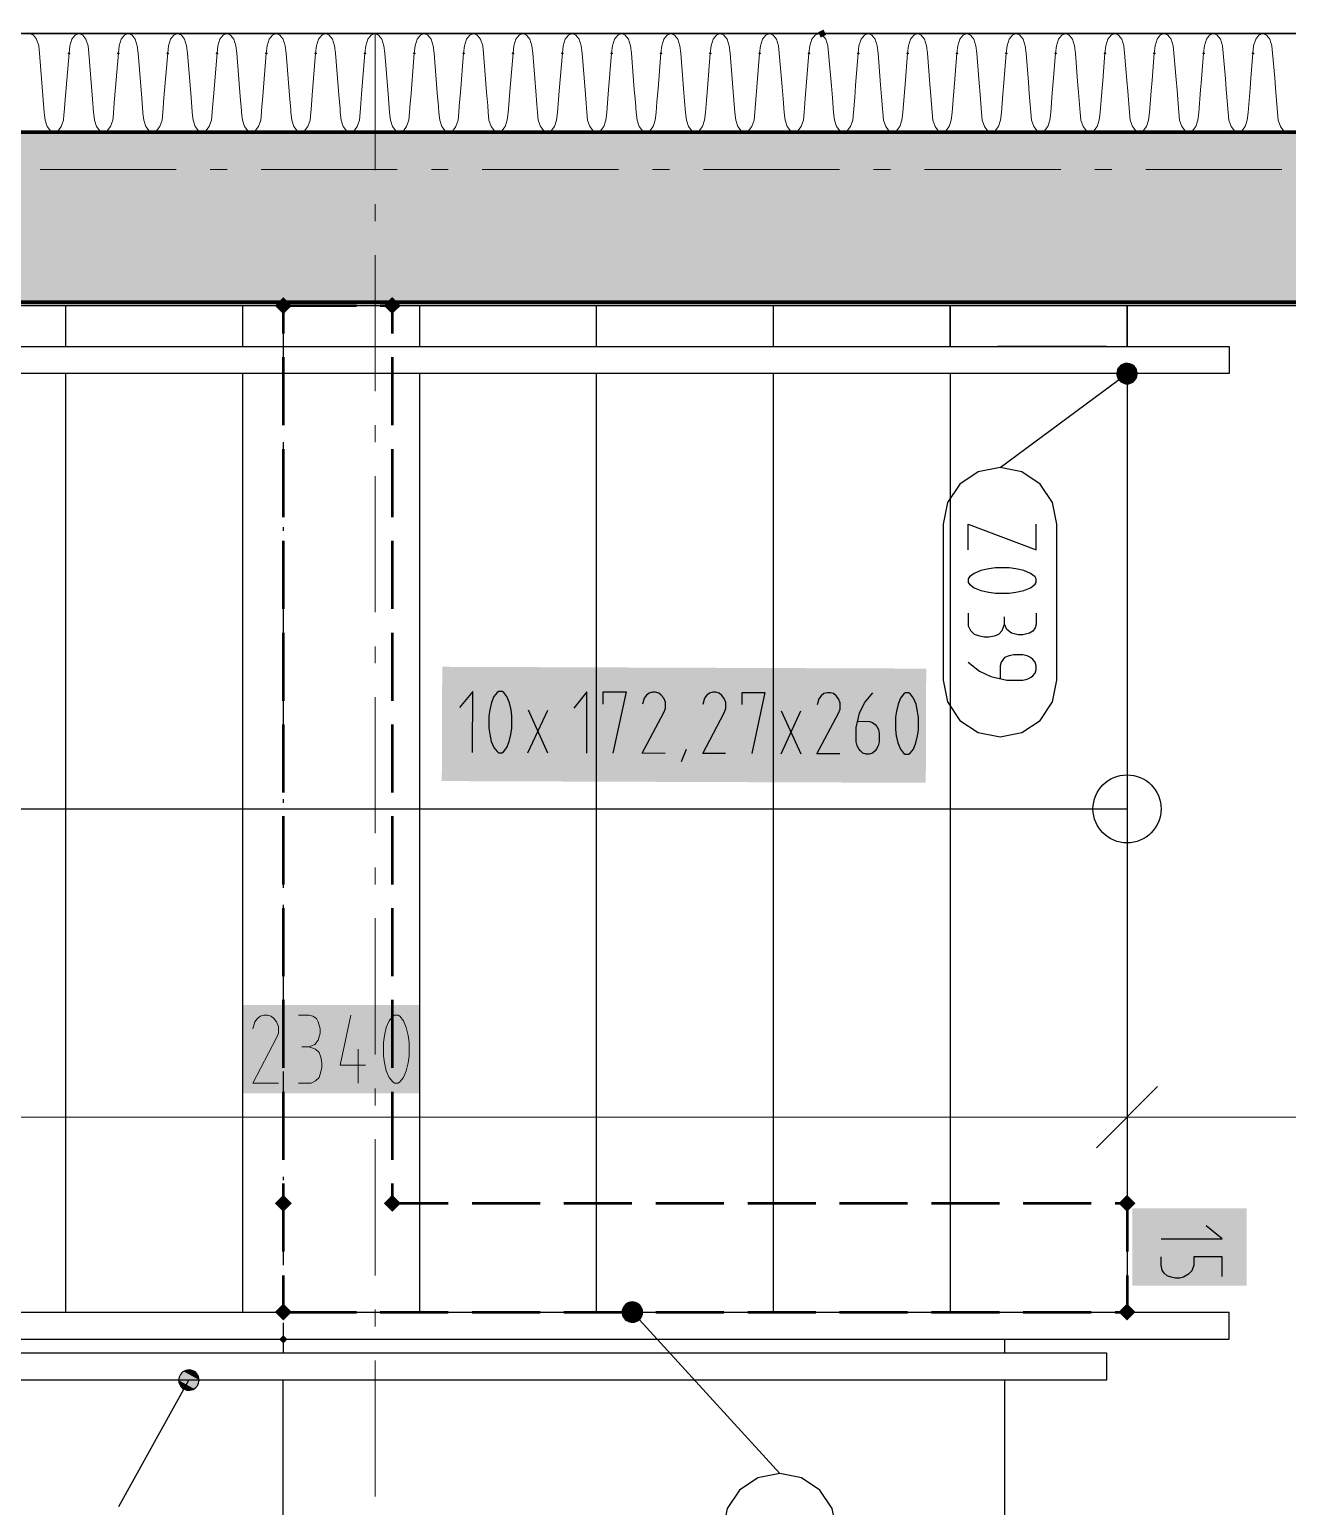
# Model space of a CAD drawing. Header units: millimetres. Extents: x 0 to 594, y 0 to 420.
# Drawn here: x 418.62 to 433.18, y 285.71 to 302.81 of the extents above; entities that cross this region are included whole.
import ezdxf

# ---------------------------------------------------------------- set-up
doc = ezdxf.new("R2010")
doc.units = ezdxf.units.MM
doc.header["$LTSCALE"] = 8
for name, color, linetype in [('PDF_Dokresleni nad rovinou rezu', 7, 'Continuous'), ('PDF_Instalacni prizdivky', 7, 'Continuous'), ('PDF_Koty delkove', 7, 'Continuous'), ('PDF_Omitka', 7, 'Continuous'), ('PDF_Osy hlavni', 7, 'Continuous'), ('PDF_Popis schodu', 7, 'Continuous'), ('PDF_Popis Zamecnicke vyrobky', 7, 'Continuous'), ('PDF_Schody 2D', 7, 'Continuous'), ('PDF_Steny obvodove nosne', 7, 'Continuous'), ('PDF_Zatepleni', 7, 'Continuous')]:
    doc.layers.add(name, color=color, linetype=linetype)

msp = doc.modelspace()

# ---------------------------------------------------------------- linework, layer by layer
at = {"layer": 'PDF_Dokresleni nad rovinou rezu', "lineweight": 25, "transparency": 33554559}
msp.add_solid([(427.806, 302.81), (427.837, 302.748), (427.744, 302.779), (427.775, 302.717)], dxfattribs=at)
at = {"layer": 'PDF_Instalacni prizdivky', "lineweight": 50}
for points in [[(421.555, 299.614), (421.555, 299.291)], [(421.614, 299.614), (422.401, 299.614)], [(422.677, 299.614), (422.815, 299.614), (422.815, 299.291)], [(421.555, 299.016), (421.555, 298.228)], [(422.815, 299.016), (422.815, 298.228)], [(421.555, 297.953), (421.555, 297.165)], [(422.815, 297.953), (422.815, 297.165)], [(421.555, 296.89), (421.555, 296.102)], [(422.815, 296.89), (422.815, 296.102)], [(421.555, 295.827), (421.555, 295.039)], [(422.815, 295.827), (422.815, 295.039)], [(421.555, 294.764), (421.555, 293.976)], [(422.815, 294.764), (422.815, 293.976)], [(421.555, 293.701), (421.555, 292.913)], [(422.815, 293.701), (422.815, 292.913)], [(421.555, 292.638), (421.555, 291.85)], [(422.815, 292.638), (422.815, 291.85)], [(421.555, 291.575), (421.555, 290.787)], [(422.815, 291.575), (422.815, 290.787)], [(421.555, 290.512), (421.555, 289.725)], [(422.815, 290.512), (422.815, 289.725)], [(421.555, 289.449), (421.555, 289.22)], [(422.815, 289.449), (422.815, 289.22)], [(421.555, 289.22), (421.555, 288.662)], [(422.815, 289.22), (423.464, 289.22)], [(423.74, 289.22), (424.527, 289.22)], [(424.803, 289.22), (425.59, 289.22)], [(425.866, 289.22), (426.653, 289.22)], [(426.929, 289.22), (427.716, 289.22)], [(427.992, 289.22), (428.779, 289.22)], [(429.055, 289.22), (429.842, 289.22)], [(430.118, 289.22), (430.905, 289.22)], [(431.181, 289.22), (431.319, 289.22), (431.319, 288.662)], [(421.555, 288.386), (421.555, 287.961)], [(431.319, 288.386), (431.319, 287.961)], [(421.614, 287.961), (422.401, 287.961)], [(422.677, 287.961), (423.464, 287.961)], [(423.74, 287.961), (424.527, 287.961)], [(424.803, 287.961), (425.59, 287.961)], [(425.866, 287.961), (426.653, 287.961)], [(426.929, 287.961), (427.716, 287.961)], [(427.992, 287.961), (428.779, 287.961)], [(429.055, 287.961), (429.842, 287.961)], [(430.118, 287.961), (430.905, 287.961)], [(431.181, 287.961), (431.319, 287.961)]]:
    msp.add_lwpolyline(points, dxfattribs=at)
at = {"layer": 'PDF_Instalacni prizdivky', "lineweight": 50, "transparency": 33554559}
for points in [[(421.457, 299.614), (421.555, 299.713), (421.555, 299.516), (421.654, 299.614)], [(421.555, 299.713), (421.654, 299.614), (421.457, 299.614), (421.555, 299.516)], [(422.815, 299.713), (422.914, 299.614), (422.717, 299.614), (422.815, 299.516)], [(422.717, 299.614), (422.815, 299.713), (422.815, 299.516), (422.914, 299.614)], [(421.555, 289.319), (421.654, 289.22), (421.457, 289.22), (421.555, 289.122)], [(421.555, 289.319), (421.654, 289.22), (421.457, 289.22), (421.555, 289.122)], [(422.717, 289.22), (422.815, 289.319), (422.815, 289.122), (422.914, 289.22)], [(422.815, 289.319), (422.914, 289.22), (422.717, 289.22), (422.815, 289.122)], [(431.319, 289.319), (431.417, 289.22), (431.221, 289.22), (431.319, 289.122)], [(431.221, 289.22), (431.319, 289.319), (431.319, 289.122), (431.417, 289.22)], [(421.457, 287.961), (421.555, 288.059), (421.555, 287.862), (421.654, 287.961)], [(421.555, 288.059), (421.654, 287.961), (421.457, 287.961), (421.555, 287.862)], [(431.221, 287.961), (431.319, 288.059), (431.319, 287.862), (431.417, 287.961)], [(431.319, 288.059), (431.417, 287.961), (431.221, 287.961), (431.319, 287.862)]]:
    msp.add_solid(points, dxfattribs=at)
at = {"layer": 'PDF_Koty delkove', "lineweight": 18}
for points in [[(421.498, 290.611), (421.204, 290.611), (421.477, 291.136), (421.498, 291.189), (421.498, 291.268), (421.477, 291.32), (421.445, 291.359), (421.414, 291.386), (421.372, 291.399), (421.33, 291.399), (421.288, 291.386)], [(421.288, 291.386), (421.256, 291.359), (421.225, 291.32), (421.204, 291.242)], [(421.729, 291.399), (421.855, 291.399), (421.897, 291.386), (421.939, 291.359), (421.96, 291.32), (421.981, 291.242), (421.981, 291.189), (421.96, 291.11), (421.918, 291.058), (421.855, 291.032), (421.771, 291.032)], [(422.506, 290.821), (422.211, 290.821), (422.338, 291.399)], [(421.729, 290.611), (421.876, 290.611), (421.928, 290.638), (421.97, 290.677), (421.991, 290.743), (422.002, 290.795), (422.002, 290.848), (421.991, 290.913), (421.97, 290.965), (421.928, 291.005), (421.855, 291.032)], [(422.422, 290.611), (422.422, 291.005)], [(431.319, 289.627), (431.319, 290.217), (431.319, 290.808)], [(430.965, 289.863), (431.673, 290.572)], [(400.059, 290.217), (412.894, 290.217), (431.319, 290.217), (445.965, 290.217), (446.595, 290.217), (464.705, 290.217), (469.272, 290.217)]]:
    msp.add_lwpolyline(points, dxfattribs=at)
msp.add_lwpolyline([(423.01, 290.927), (423.01, 291.084), (422.999, 291.162), (422.978, 291.254), (422.947, 291.333), (422.905, 291.386), (422.884, 291.399), (422.842, 291.399), (422.821, 291.386), (422.779, 291.333), (422.747, 291.254), (422.726, 291.162), (422.715, 291.084), (422.715, 290.927), (422.726, 290.848), (422.747, 290.756), (422.779, 290.677), (422.821, 290.625), (422.842, 290.611), (422.884, 290.611), (422.905, 290.625), (422.947, 290.677), (422.978, 290.756), (422.999, 290.848)], close=True, dxfattribs=at)
at = {"layer": 'PDF_Koty delkove', "color": 7, "lineweight": 18, "true_color": 0xffffff, "transparency": 33554559}
msp.add_solid([(421.085, 290.493), (423.127, 290.493), (421.085, 291.517), (423.127, 291.517)], dxfattribs=at)
at = {"layer": 'PDF_Omitka', "lineweight": 35}
msp.add_lwpolyline([(449.744, 299.65), (446.595, 299.65), (445.965, 299.65), (445.965, 299.614), (422.815, 299.614), (421.555, 299.614), (409.941, 299.614), (409.941, 299.653), (449.744, 299.653)], dxfattribs=at)
at = {"layer": 'PDF_Osy hlavni', "lineweight": 18}
for points in [[(422.618, 302.756), (422.618, 301.181)], [(418.74, 301.189), (420.315, 301.189)], [(420.708, 301.189), (420.905, 301.189)], [(421.299, 301.189), (422.874, 301.189)], [(423.268, 301.189), (423.464, 301.189)], [(423.858, 301.189), (425.433, 301.189)], [(425.827, 301.189), (426.023, 301.189)], [(426.417, 301.189), (427.992, 301.189)], [(428.386, 301.189), (428.582, 301.189)], [(428.976, 301.189), (430.551, 301.189)], [(430.945, 301.189), (431.142, 301.189)], [(431.535, 301.189), (433.11, 301.189)], [(422.618, 300.787), (422.618, 300.591)], [(422.618, 300.197), (422.618, 298.622)], [(422.618, 298.228), (422.618, 298.032)], [(422.618, 297.638), (422.618, 296.063)], [(422.618, 295.669), (422.618, 295.473)], [(422.618, 295.079), (422.618, 293.504)], [(422.618, 293.11), (422.618, 292.913)], [(422.618, 292.52), (422.618, 290.945)], [(422.618, 290.551), (422.618, 290.354)], [(422.618, 289.961), (422.618, 288.386)], [(422.618, 287.992), (422.618, 287.795)], [(422.618, 287.402), (422.618, 285.827)]]:
    msp.add_lwpolyline(points, dxfattribs=at)
at = {"layer": 'PDF_Popis schodu', "lineweight": 25}
for points in [[(423.744, 294.439), (423.747, 295.147), (423.595, 294.959)], [(425.067, 294.434), (425.069, 295.142), (424.918, 294.954)], [(425.258, 295.001), (425.258, 295.142), (425.523, 295.141), (425.37, 294.433)], [(425.974, 294.43), (425.709, 294.431), (425.957, 294.903), (425.976, 294.951), (425.976, 295.021), (425.958, 295.068), (425.929, 295.104), (425.901, 295.128), (425.863, 295.139), (425.826, 295.14), (425.788, 295.128), (425.759, 295.104), (425.731, 295.069), (425.711, 294.999)], [(426.675, 294.948), (426.675, 295.019), (426.657, 295.066), (426.629, 295.101), (426.6, 295.125), (426.562, 295.137), (426.525, 295.137), (426.487, 295.126), (426.458, 295.102), (426.43, 295.067), (426.41, 294.996)], [(426.864, 294.995), (426.865, 295.136), (427.129, 295.135), (426.976, 294.427)], [(427.996, 294.423), (427.731, 294.424), (427.979, 294.896), (427.998, 294.943), (427.998, 295.014), (427.98, 295.061), (427.951, 295.096), (427.923, 295.121), (427.885, 295.132), (427.848, 295.132), (427.81, 295.121), (427.781, 295.097), (427.753, 295.062), (427.733, 294.992)], [(428.205, 294.801), (428.338, 294.8), (428.375, 294.788), (428.404, 294.764), (428.422, 294.74), (428.441, 294.706), (428.45, 294.658), (428.45, 294.564), (428.44, 294.516), (428.421, 294.481), (428.403, 294.458), (428.374, 294.434), (428.336, 294.422), (428.299, 294.422), (428.261, 294.434), (428.233, 294.458), (428.214, 294.482), (428.195, 294.517), (428.185, 294.565), (428.186, 294.73), (428.224, 294.895), (428.282, 295.013), (428.377, 295.13)], [(424.386, 294.436), (424.616, 294.931)], [(424.388, 294.932), (424.614, 294.435)], [(426.673, 294.428), (426.408, 294.429), (426.656, 294.901), (426.675, 294.948)], [(427.315, 294.425), (427.545, 294.921)], [(427.317, 294.922), (427.543, 294.425)], [(426.162, 294.335), (426.22, 294.477)], [(431.713, 288.808), (432.421, 288.808), (432.233, 288.958)], [(432.421, 288.373), (432.421, 288.6), (432.091, 288.6), (432.091, 288.505), (432.067, 288.439), (432.032, 288.401), (431.973, 288.364), (431.926, 288.354), (431.879, 288.354), (431.831, 288.364), (431.784, 288.382), (431.749, 288.411), (431.725, 288.448), (431.713, 288.505), (431.713, 288.6)]]:
    msp.add_lwpolyline(points, dxfattribs=at)
for points in [[(424.199, 294.721), (424.199, 294.863), (424.19, 294.933), (424.171, 295.016), (424.143, 295.087), (424.106, 295.135), (424.087, 295.146), (424.049, 295.146), (424.03, 295.135), (423.992, 295.087), (423.964, 295.017), (423.944, 294.934), (423.934, 294.864), (423.934, 294.722), (423.943, 294.651), (423.962, 294.568), (423.99, 294.497), (424.028, 294.45), (424.047, 294.437), (424.084, 294.437), (424.104, 294.449), (424.141, 294.497), (424.17, 294.567), (424.189, 294.65)], [(428.904, 294.704), (428.905, 294.846), (428.895, 294.916), (428.877, 294.999), (428.849, 295.07), (428.812, 295.117), (428.792, 295.129), (428.755, 295.129), (428.736, 295.118), (428.698, 295.07), (428.669, 294.999), (428.65, 294.917), (428.64, 294.847), (428.639, 294.705), (428.649, 294.634), (428.668, 294.551), (428.696, 294.48), (428.733, 294.432), (428.752, 294.42), (428.79, 294.42), (428.809, 294.432), (428.847, 294.479), (428.875, 294.55), (428.894, 294.633)]]:
    msp.add_lwpolyline(points, close=True, dxfattribs=at)
at = {"layer": 'PDF_Popis schodu', "color": 7, "lineweight": 25, "true_color": 0xffffff, "transparency": 33554559}
for points in [[(423.389, 294.109), (428.99, 294.089), (423.394, 295.432), (428.995, 295.411)], [(431.382, 289.161), (431.382, 288.266), (432.705, 289.161), (432.705, 288.266)]]:
    msp.add_solid(points, dxfattribs=at)
at = {"layer": 'PDF_Popis Zamecnicke vyrobky', "lineweight": 25}
for points in [[(431.414, 298.897), (431.401, 298.911), (431.386, 298.924), (431.37, 298.933), (431.352, 298.94), (431.333, 298.944), (431.314, 298.945), (431.294, 298.942), (431.276, 298.937), (431.259, 298.928), (431.243, 298.917), (431.229, 298.903), (431.218, 298.888), (431.209, 298.871), (431.204, 298.852), (431.201, 298.833), (431.202, 298.814), (431.205, 298.795), (431.212, 298.777), (431.221, 298.76), (431.234, 298.745), (431.248, 298.732), (431.264, 298.722), (431.282, 298.715), (431.301, 298.71), (431.32, 298.709), (431.339, 298.71), (431.358, 298.715), (431.375, 298.723), (431.392, 298.734), (431.406, 298.747), (431.418, 298.762), (431.427, 298.779), (431.433, 298.797), (431.437, 298.816), (431.437, 298.835), (431.434, 298.854), (431.428, 298.872), (431.419, 298.89)], [(420.52, 287.277), (420.502, 287.284), (420.484, 287.289), (420.464, 287.291), (420.445, 287.29), (420.426, 287.286), (420.409, 287.278), (420.392, 287.268), (420.378, 287.255), (420.365, 287.24), (420.356, 287.224), (420.349, 287.206), (420.345, 287.187), (420.345, 287.168), (420.347, 287.148), (420.353, 287.13), (420.361, 287.113), (420.372, 287.097), (420.386, 287.083), (420.401, 287.072), (420.419, 287.063), (420.437, 287.058), (420.456, 287.055), (420.475, 287.056), (420.494, 287.059), (420.512, 287.066), (420.529, 287.076), (420.544, 287.088), (420.557, 287.102), (420.567, 287.119), (420.575, 287.136), (420.579, 287.155), (420.581, 287.174), (420.579, 287.193), (420.574, 287.212), (420.566, 287.23), (420.556, 287.246), (420.543, 287.26), (420.527, 287.272)]]:
    msp.add_lwpolyline(points, close=True, dxfattribs=at)
for points in [[(431.249, 298.922), (431.249, 298.922)], [(429.849, 297.738), (431.319, 298.827)], [(431.224, 298.756), (431.224, 298.756)], [(431.414, 298.897), (431.414, 298.897)], [(431.389, 298.732), (431.389, 298.732)], [(429.385, 294.812), (429.598, 294.67), (429.849, 294.62), (430.1, 294.67), (430.313, 294.812), (430.455, 295.025), (430.505, 295.276), (430.505, 297.082), (430.455, 297.333), (430.313, 297.546), (430.1, 297.688), (429.849, 297.738), (429.598, 297.688), (429.385, 297.546), (429.243, 297.333), (429.193, 297.082), (429.193, 295.276)], [(429.481, 296.788), (429.481, 297.082), (430.269, 296.788), (430.269, 297.082)], [(429.797, 296.284), (429.955, 296.284), (430.033, 296.295), (430.125, 296.315), (430.203, 296.347), (430.256, 296.388), (430.269, 296.41), (430.269, 296.451), (430.256, 296.473), (430.203, 296.514), (430.125, 296.546), (430.033, 296.567), (429.955, 296.578), (429.797, 296.578), (429.718, 296.567), (429.626, 296.546), (429.548, 296.514), (429.495, 296.473), (429.481, 296.451), (429.481, 296.41), (429.495, 296.388), (429.548, 296.347), (429.626, 296.315), (429.718, 296.295), (429.797, 296.284)], [(429.481, 296.053), (429.481, 295.906), (429.508, 295.854), (429.548, 295.811), (429.613, 295.791), (429.666, 295.78), (429.718, 295.78), (429.784, 295.791), (429.836, 295.811), (429.875, 295.854), (429.902, 295.927)], [(430.269, 296.053), (430.269, 295.927), (430.256, 295.885), (430.229, 295.843), (430.19, 295.822), (430.112, 295.801), (430.059, 295.801), (429.981, 295.822), (429.928, 295.864), (429.902, 295.927), (429.902, 296.011)], [(429.481, 295.486), (429.613, 295.381), (429.744, 295.318), (429.928, 295.276), (430.112, 295.276), (430.164, 295.287), (430.203, 295.308), (430.229, 295.328), (430.256, 295.36), (430.269, 295.402), (430.269, 295.444), (430.256, 295.486), (430.229, 295.517), (430.203, 295.538), (430.164, 295.559), (430.112, 295.57), (430.007, 295.57), (429.955, 295.559), (429.902, 295.538), (429.863, 295.486), (429.849, 295.444), (429.849, 295.297)], [(429.193, 295.276), (429.243, 295.025), (429.385, 294.812)], [(425.515, 288.048), (425.502, 288.034), (425.491, 288.018), (425.483, 288), (425.478, 287.981), (425.476, 287.962), (425.478, 287.943), (425.482, 287.924), (425.489, 287.906), (425.5, 287.89), (425.512, 287.876), (425.527, 287.863), (425.544, 287.854), (425.562, 287.847), (425.581, 287.843), (425.6, 287.843), (425.619, 287.845), (425.638, 287.851), (425.655, 287.859), (425.671, 287.87), (425.684, 287.884), (425.696, 287.9), (425.704, 287.917), (425.71, 287.935), (425.712, 287.954), (425.712, 287.974), (425.708, 287.993), (425.701, 288.011), (425.692, 288.027), (425.68, 288.042), (425.665, 288.055), (425.649, 288.065), (425.631, 288.073), (425.612, 288.077), (425.593, 288.079), (425.574, 288.077), (425.555, 288.072), (425.538, 288.064), (425.522, 288.054), (425.515, 288.048)], [(425.515, 288.048), (425.515, 288.048)], [(425.682, 288.04), (425.682, 288.04)], [(425.507, 287.881), (425.507, 287.881)], [(427.299, 286.092), (425.594, 287.961)], [(425.674, 287.873), (425.674, 287.873)], [(419.653, 285.71), (420.463, 287.173)], [(420.359, 287.23), (420.359, 287.23)], [(420.52, 287.277), (420.52, 287.277)], [(420.566, 287.116), (420.566, 287.116)], [(420.405, 287.07), (420.405, 287.07)], [(427.955, 283.63), (427.955, 285.436), (427.906, 285.687), (427.763, 285.9), (427.55, 286.042), (427.299, 286.092), (427.048, 286.042), (426.835, 285.9), (426.693, 285.687), (426.643, 285.436), (426.643, 283.63)]]:
    msp.add_lwpolyline(points, dxfattribs=at)
at = {"layer": 'PDF_Popis Zamecnicke vyrobky', "lineweight": 25, "transparency": 33554559}
for points in [[(431.211, 298.873), (431.389, 298.732), (431.249, 298.922)], [(431.249, 298.922), (431.427, 298.78), (431.306, 298.943)], [(431.249, 298.922), (431.389, 298.732), (431.427, 298.78)], [(431.306, 298.943), (431.427, 298.78), (431.436, 298.84)], [(431.306, 298.943), (431.436, 298.84), (431.365, 298.935)], [(431.365, 298.935), (431.436, 298.84), (431.414, 298.897)], [(431.202, 298.814), (431.332, 298.71), (431.211, 298.873)], [(431.273, 298.719), (431.202, 298.814), (431.224, 298.756)], [(431.202, 298.814), (431.273, 298.719), (431.332, 298.71)], [(431.211, 298.873), (431.332, 298.71), (431.389, 298.732)], [(425.48, 287.936), (425.63, 288.073), (425.57, 288.075)], [(425.48, 287.936), (425.57, 288.075), (425.482, 287.996)], [(425.507, 287.881), (425.63, 288.073), (425.48, 287.936)], [(425.482, 287.996), (425.57, 288.075), (425.515, 288.048)], [(425.507, 287.881), (425.682, 288.04), (425.63, 288.073)], [(425.559, 287.848), (425.682, 288.04), (425.507, 287.881)], [(425.559, 287.848), (425.709, 287.985), (425.682, 288.04)], [(425.619, 287.846), (425.709, 287.985), (425.559, 287.848)], [(425.619, 287.846), (425.706, 287.925), (425.709, 287.985)], [(425.706, 287.925), (425.619, 287.846), (425.674, 287.873)], [(420.402, 287.274), (420.563, 287.233), (420.46, 287.291)], [(420.46, 287.291), (420.563, 287.233), (420.52, 287.277)], [(420.345, 287.171), (420.566, 287.116), (420.359, 287.23)], [(420.362, 287.113), (420.523, 287.072), (420.345, 287.171)], [(420.345, 287.171), (420.523, 287.072), (420.566, 287.116)], [(420.359, 287.23), (420.58, 287.176), (420.402, 287.274)], [(420.359, 287.23), (420.566, 287.116), (420.58, 287.176)], [(420.465, 287.056), (420.362, 287.113), (420.405, 287.07)], [(420.362, 287.113), (420.465, 287.056), (420.523, 287.072)], [(420.402, 287.274), (420.58, 287.176), (420.563, 287.233)]]:
    msp.add_solid(points, dxfattribs=at)
at = {"layer": 'PDF_Schody 2D', "lineweight": 25}
for points in [[(431.319, 299.614), (400.059, 299.614), (400.059, 286.154)], [(419.036, 299.614), (419.036, 299.142)], [(421.083, 299.614), (421.083, 299.142)], [(423.13, 299.614), (423.13, 299.142)], [(425.177, 299.614), (425.177, 299.139)], [(427.225, 299.614), (427.225, 299.14)], [(429.272, 299.142), (429.272, 299.614), (429.272, 299.141)], [(431.319, 299.142), (431.319, 299.614), (431.319, 299.141)], [(421.555, 299.488), (421.555, 298.701)], [(419.036, 298.833), (419.036, 287.961)], [(421.083, 298.832), (421.083, 287.961)], [(423.13, 298.831), (423.13, 287.961)], [(425.177, 298.827), (425.177, 287.961)], [(427.225, 298.827), (427.225, 287.961)], [(429.272, 298.827), (429.272, 287.961)], [(431.319, 298.827), (431.319, 287.961)], [(421.555, 298.504), (421.555, 298.465)], [(421.555, 298.268), (421.555, 298.228)], [(421.555, 298.032), (421.555, 297.244)], [(421.555, 297.047), (421.555, 297.008)], [(421.555, 296.811), (421.555, 296.772)], [(421.555, 296.575), (421.555, 295.787)], [(421.555, 295.591), (421.555, 295.551)], [(421.555, 295.354), (421.555, 295.315)], [(421.555, 295.118), (421.555, 294.331)], [(421.555, 294.134), (421.555, 294.095)], [(413.681, 293), (412.894, 293.787), (431.319, 293.787)], [(421.555, 293.898), (421.555, 293.858)], [(421.555, 293.662), (421.555, 292.874)], [(421.555, 292.677), (421.555, 292.638)], [(421.555, 292.441), (421.555, 292.402)], [(421.555, 292.205), (421.555, 291.417)], [(421.555, 291.221), (421.555, 291.181)], [(421.555, 290.984), (421.555, 290.945)], [(421.555, 290.748), (421.555, 289.961)], [(421.555, 289.764), (421.555, 289.725)], [(421.555, 289.528), (421.555, 289.488)], [(421.555, 289.291), (421.555, 288.504)], [(421.555, 288.307), (421.555, 288.268)], [(421.555, 288.071), (421.555, 288.032)], [(409.902, 279.402), (409.902, 287.961), (429.823, 287.961), (432.5, 287.961)], [(421.555, 287.835), (421.555, 287.646), (421.555, 287.488)], [(432.5, 287.646), (432.5, 287.961)], [(410.217, 279.22), (410.217, 287.646), (432.5, 287.646)], [(429.902, 287.646), (429.902, 287.488)], [(431.083, 287.173), (410.217, 287.173), (410.217, 287.488), (431.083, 287.488), (431.083, 287.173)], [(421.555, 277.173), (421.555, 287.173)], [(429.902, 287.173), (429.902, 277.173)]]:
    msp.add_lwpolyline(points, dxfattribs=at)
msp.add_lwpolyline([(432.5, 299.142), (432.5, 298.827), (411.713, 298.827), (411.713, 299.142), (431.083, 299.142), (429.823, 299.142)], close=True, dxfattribs=at)
msp.add_circle((431.319, 293.787), 0.394, dxfattribs=at)
at = {"layer": 'PDF_Schody 2D', "lineweight": 25, "transparency": 33554559}
for points in [[(421.555, 299.663), (421.604, 299.614), (421.506, 299.614), (421.555, 299.565)], [(421.555, 287.695), (421.604, 287.646), (421.506, 287.646), (421.555, 287.596)]]:
    msp.add_solid(points, dxfattribs=at)
at = {"layer": 'PDF_Steny obvodove nosne', "lineweight": 70}
for points in [[(449.744, 301.622), (409.941, 301.622)], [(409.941, 299.653), (449.744, 299.653)]]:
    msp.add_lwpolyline(points, dxfattribs=at)
at = {"layer": 'PDF_Steny obvodove nosne', "color": 9, "lineweight": 9, "true_color": 0xc0c0c0, "transparency": 33554559}
msp.add_solid([(409.941, 299.653), (449.744, 299.653), (409.941, 301.622), (449.744, 301.622)], dxfattribs=at)
at = {"layer": 'PDF_Zatepleni', "lineweight": 35}
msp.add_lwpolyline([(409.941, 302.764), (449.744, 302.764), (449.744, 301.622), (409.941, 301.622)], dxfattribs=at)
at = {"layer": 'PDF_Zatepleni', "lineweight": 9}
for points in [[(418.732, 302.535), (418.724, 302.623), (418.699, 302.697), (418.662, 302.746), (418.618, 302.764)], [(419.189, 302.764), (419.145, 302.746), (419.108, 302.697), (419.084, 302.623), (419.075, 302.535)], [(419.303, 302.535), (419.295, 302.623), (419.27, 302.697), (419.233, 302.746), (419.189, 302.764)], [(419.76, 302.764), (419.716, 302.746), (419.679, 302.697), (419.654, 302.623), (419.646, 302.535)], [(419.874, 302.535), (419.865, 302.623), (419.841, 302.697), (419.804, 302.746), (419.76, 302.764)], [(420.331, 302.764), (420.287, 302.746), (420.25, 302.697), (420.225, 302.623), (420.217, 302.535)], [(420.445, 302.535), (420.436, 302.623), (420.412, 302.697), (420.375, 302.746), (420.331, 302.764)], [(420.902, 302.764), (420.858, 302.746), (420.821, 302.697), (420.796, 302.623), (420.788, 302.535)], [(421.016, 302.535), (421.007, 302.623), (420.982, 302.697), (420.945, 302.746), (420.902, 302.764)], [(421.473, 302.764), (421.429, 302.746), (421.392, 302.697), (421.367, 302.623), (421.358, 302.535)], [(421.587, 302.535), (421.578, 302.623), (421.553, 302.697), (421.516, 302.746), (421.473, 302.764)], [(422.043, 302.764), (422, 302.746), (421.963, 302.697), (421.938, 302.623), (421.929, 302.535)], [(422.214, 301.85), (422.211, 301.893), (422.197, 302.056), (422.158, 302.535), (422.149, 302.623), (422.124, 302.697), (422.087, 302.746), (422.043, 302.764)], [(422.614, 302.764), (422.571, 302.746), (422.534, 302.697), (422.509, 302.623), (422.5, 302.535)], [(422.728, 302.535), (422.72, 302.623), (422.695, 302.697), (422.658, 302.746), (422.614, 302.764)], [(423.185, 302.764), (423.141, 302.746), (423.104, 302.697), (423.08, 302.623), (423.071, 302.535)], [(423.299, 302.535), (423.291, 302.623), (423.266, 302.697), (423.229, 302.746), (423.185, 302.764)], [(423.756, 302.764), (423.712, 302.746), (423.675, 302.697), (423.651, 302.623), (423.642, 302.535)], [(423.927, 301.85), (423.92, 301.931), (423.907, 302.087), (423.87, 302.535), (423.862, 302.623), (423.837, 302.697), (423.8, 302.746), (423.756, 302.764)], [(424.327, 302.764), (424.283, 302.746), (424.246, 302.697), (424.221, 302.623), (424.213, 302.535)], [(424.498, 301.85), (424.49, 301.944), (424.477, 302.097), (424.441, 302.535), (424.432, 302.623), (424.408, 302.697), (424.371, 302.746), (424.327, 302.764)], [(424.898, 302.764), (424.854, 302.746), (424.817, 302.697), (424.792, 302.623), (424.784, 302.535)], [(425.068, 301.85), (425.06, 301.956), (425.047, 302.107), (425.012, 302.535), (425.003, 302.623), (424.979, 302.697), (424.941, 302.746), (424.898, 302.764)], [(425.469, 302.764), (425.425, 302.746), (425.388, 302.697), (425.363, 302.623), (425.354, 302.535)], [(425.639, 301.85), (425.63, 301.969), (425.617, 302.118), (425.583, 302.535), (425.574, 302.623), (425.549, 302.697), (425.512, 302.746), (425.469, 302.764)], [(426.039, 302.764), (425.996, 302.746), (425.959, 302.697), (425.934, 302.623), (425.925, 302.535)], [(426.21, 301.85), (426.199, 301.982), (426.187, 302.128), (426.154, 302.535), (426.145, 302.623), (426.12, 302.697), (426.083, 302.746), (426.039, 302.764)], [(426.61, 302.764), (426.567, 302.746), (426.53, 302.697), (426.505, 302.623), (426.496, 302.535)], [(426.781, 301.85), (426.769, 301.994), (426.757, 302.138), (426.725, 302.535), (426.716, 302.623), (426.691, 302.697), (426.654, 302.746), (426.61, 302.764)], [(427.181, 302.764), (427.138, 302.746), (427.1, 302.697), (427.076, 302.623), (427.067, 302.535)], [(427.352, 301.85), (427.339, 302.007), (427.327, 302.148), (427.295, 302.535), (427.287, 302.623), (427.262, 302.697), (427.225, 302.746), (427.181, 302.764)], [(427.752, 302.764), (427.708, 302.746), (427.671, 302.697), (427.647, 302.623), (427.638, 302.535)], [(427.923, 301.85), (427.909, 302.019), (427.897, 302.159), (427.866, 302.535), (427.858, 302.623), (427.833, 302.697), (427.796, 302.746), (427.752, 302.764)], [(428.494, 301.85), (428.479, 302.032), (428.467, 302.169), (428.437, 302.535), (428.428, 302.623), (428.404, 302.697), (428.367, 302.746), (428.323, 302.764), (428.279, 302.746), (428.242, 302.697), (428.217, 302.623), (428.209, 302.535)], [(428.894, 302.764), (428.85, 302.746), (428.813, 302.697), (428.788, 302.623), (428.78, 302.535)], [(428.975, 302.697), (428.938, 302.746), (428.894, 302.764)], [(429.065, 301.85), (429.048, 302.045), (429.037, 302.179), (429.008, 302.535), (428.999, 302.623), (428.975, 302.697)], [(429.465, 302.764), (429.421, 302.746), (429.384, 302.697), (429.359, 302.623), (429.351, 302.535)], [(429.579, 302.535), (429.57, 302.623), (429.545, 302.697), (429.508, 302.746), (429.465, 302.764)], [(430.036, 302.764), (429.992, 302.746), (429.955, 302.697), (429.93, 302.623), (429.921, 302.535)], [(430.15, 302.535), (430.141, 302.623), (430.116, 302.697), (430.079, 302.746), (430.036, 302.764)], [(430.606, 302.764), (430.563, 302.746), (430.526, 302.697), (430.501, 302.623), (430.492, 302.535)], [(430.721, 302.535), (430.712, 302.623), (430.687, 302.697), (430.65, 302.746), (430.606, 302.764)], [(431.177, 302.764), (431.134, 302.746), (431.097, 302.697), (431.072, 302.623), (431.063, 302.535)], [(431.291, 302.535), (431.283, 302.623), (431.258, 302.697), (431.221, 302.746), (431.177, 302.764)], [(431.177, 302.764), (431.177, 302.764)], [(431.748, 302.764), (431.704, 302.746), (431.667, 302.697), (431.643, 302.623), (431.634, 302.535)], [(431.862, 302.535), (431.854, 302.623), (431.829, 302.697), (431.792, 302.746), (431.748, 302.764)], [(432.319, 302.764), (432.275, 302.746), (432.238, 302.697), (432.214, 302.623), (432.205, 302.535)], [(432.433, 302.535), (432.424, 302.623), (432.4, 302.697), (432.363, 302.746), (432.319, 302.764)], [(432.89, 302.764), (432.846, 302.746), (432.809, 302.697), (432.784, 302.623), (432.776, 302.535)], [(433.004, 302.535), (432.995, 302.623), (432.971, 302.697), (432.934, 302.746), (432.89, 302.764)], [(418.732, 302.535), (418.777, 301.995), (418.789, 301.85)], [(419.018, 301.85), (419.031, 301.999), (419.075, 302.535)], [(419.303, 302.535), (419.347, 302.005), (419.36, 301.85)], [(419.589, 301.85), (419.602, 302.009), (419.646, 302.535)], [(419.874, 302.535), (419.917, 302.015), (419.931, 301.85)], [(420.16, 301.85), (420.174, 302.02), (420.217, 302.535)], [(420.445, 302.535), (420.487, 302.025), (420.501, 301.856), (420.502, 301.85)], [(420.731, 301.85), (420.732, 301.861), (420.746, 302.03), (420.788, 302.535)], [(421.016, 302.535), (421.057, 302.036), (421.071, 301.868), (421.072, 301.85)], [(421.302, 301.85), (421.304, 301.873), (421.318, 302.04), (421.358, 302.535)], [(421.587, 302.535), (421.627, 302.046), (421.641, 301.881), (421.643, 301.85)], [(421.873, 301.85), (421.876, 301.886), (421.889, 302.051), (421.929, 302.535)], [(422.444, 301.85), (422.448, 301.899), (422.461, 302.061), (422.5, 302.535)], [(422.728, 302.535), (422.767, 302.066), (422.78, 301.906), (422.785, 301.85)], [(423.02, 301.911), (423.033, 302.071), (423.071, 302.535)], [(423.299, 302.535), (423.337, 302.077), (423.35, 301.919), (423.356, 301.85)], [(423.585, 301.85), (423.591, 301.924), (423.604, 302.081), (423.642, 302.535)], [(424.156, 301.85), (424.163, 301.937), (424.176, 302.092), (424.213, 302.535)], [(424.727, 301.85), (424.735, 301.949), (424.748, 302.102), (424.784, 302.535)], [(425.298, 301.85), (425.307, 301.962), (425.32, 302.112), (425.354, 302.535)], [(425.869, 301.85), (425.879, 301.975), (425.891, 302.123), (425.925, 302.535)], [(426.44, 301.85), (426.451, 301.987), (426.463, 302.133), (426.496, 302.535)], [(427.011, 301.85), (427.023, 302), (427.035, 302.143), (427.067, 302.535)], [(427.581, 301.85), (427.595, 302.012), (427.606, 302.153), (427.638, 302.535)], [(428.152, 301.85), (428.167, 302.025), (428.178, 302.164), (428.209, 302.535)], [(428.723, 301.85), (428.739, 302.038), (428.75, 302.174), (428.78, 302.535)], [(429.294, 301.85), (429.311, 302.05), (429.322, 302.184), (429.351, 302.535)], [(429.579, 302.535), (429.607, 302.189), (429.618, 302.057), (429.635, 301.85)], [(429.865, 301.85), (429.882, 302.063), (429.893, 302.194), (429.921, 302.535)], [(430.15, 302.535), (430.177, 302.2), (430.188, 302.07), (430.206, 301.85)], [(430.436, 301.85), (430.454, 302.076), (430.465, 302.205), (430.492, 302.535)], [(430.721, 302.535), (430.747, 302.21), (430.758, 302.082), (430.777, 301.85)], [(431.007, 301.85), (431.026, 302.088), (431.037, 302.215), (431.063, 302.535)], [(431.291, 302.535), (431.317, 302.22), (431.328, 302.095), (431.348, 301.85)], [(431.577, 301.85), (431.598, 302.101), (431.608, 302.225), (431.634, 302.535)], [(431.862, 302.535), (431.887, 302.23), (431.898, 302.108), (431.919, 301.85)], [(432.148, 301.85), (432.17, 302.114), (432.18, 302.236), (432.205, 302.535)], [(432.433, 302.535), (432.458, 302.241), (432.467, 302.12), (432.49, 301.85)], [(432.719, 301.85), (432.742, 302.126), (432.752, 302.246), (432.776, 302.535)], [(433.004, 302.535), (433.028, 302.251), (433.037, 302.133)], [(433.037, 302.133), (433.061, 301.85)], [(418.789, 301.85), (418.792, 301.818), (418.798, 301.763), (418.823, 301.688), (418.86, 301.638), (418.892, 301.622)], [(418.916, 301.622), (418.948, 301.638), (418.985, 301.688), (419.01, 301.763), (419.016, 301.823), (419.018, 301.85)], [(419.018, 301.85), (419.018, 301.85)], [(419.36, 301.85), (419.362, 301.83), (419.369, 301.763), (419.393, 301.688), (419.431, 301.638), (419.463, 301.622)], [(419.487, 301.622), (419.518, 301.638), (419.556, 301.688), (419.581, 301.763), (419.588, 301.835), (419.589, 301.85)], [(419.589, 301.85), (419.589, 301.85)], [(419.931, 301.85), (419.931, 301.843), (419.939, 301.763), (419.964, 301.688), (420.001, 301.638), (420.033, 301.622)], [(420.057, 301.622), (420.089, 301.638), (420.127, 301.688), (420.151, 301.763), (420.16, 301.848), (420.16, 301.85)], [(420.16, 301.85), (420.16, 301.85)], [(420.502, 301.85), (420.51, 301.763), (420.535, 301.688), (420.572, 301.638), (420.604, 301.622)], [(420.628, 301.622), (420.66, 301.638), (420.697, 301.688), (420.722, 301.763), (420.731, 301.85)], [(420.731, 301.85), (420.731, 301.85)], [(421.072, 301.85), (421.081, 301.763), (421.106, 301.688), (421.143, 301.638), (421.175, 301.622)], [(421.199, 301.622), (421.231, 301.638), (421.268, 301.688), (421.293, 301.763), (421.302, 301.85)], [(421.302, 301.85), (421.302, 301.85)], [(421.643, 301.85), (421.652, 301.763), (421.677, 301.688), (421.714, 301.638), (421.746, 301.622)], [(421.77, 301.622), (421.802, 301.638), (421.839, 301.688), (421.864, 301.763), (421.873, 301.85)], [(421.873, 301.85), (421.873, 301.85)], [(422.214, 301.85), (422.223, 301.763)], [(422.341, 301.622), (422.373, 301.638), (422.41, 301.688), (422.435, 301.763), (422.444, 301.85)], [(422.444, 301.85), (422.444, 301.85)], [(422.785, 301.85), (422.794, 301.763), (422.819, 301.688), (422.856, 301.638), (422.888, 301.622)], [(422.912, 301.622), (422.944, 301.638), (422.981, 301.688), (423.006, 301.763), (423.014, 301.85), (423.02, 301.911)], [(423.014, 301.85), (423.014, 301.85)], [(423.356, 301.85), (423.365, 301.763), (423.389, 301.688), (423.427, 301.638), (423.459, 301.622)], [(423.483, 301.622), (423.515, 301.638), (423.552, 301.688), (423.577, 301.763), (423.585, 301.85)], [(423.585, 301.85), (423.585, 301.85)], [(423.927, 301.85), (423.935, 301.763), (423.96, 301.688), (423.998, 301.638), (424.029, 301.622)], [(424.053, 301.622), (424.085, 301.638), (424.123, 301.688), (424.147, 301.763), (424.156, 301.85)], [(424.156, 301.85), (424.156, 301.85)], [(424.498, 301.85), (424.506, 301.763), (424.531, 301.688), (424.568, 301.638), (424.6, 301.622)], [(424.624, 301.622), (424.656, 301.638), (424.693, 301.688), (424.718, 301.763), (424.727, 301.85)], [(424.727, 301.85), (424.727, 301.85)], [(425.068, 301.85), (425.077, 301.763), (425.102, 301.688), (425.139, 301.638), (425.171, 301.622)], [(425.289, 301.763), (425.298, 301.85)], [(425.298, 301.85), (425.298, 301.85)], [(425.639, 301.85), (425.648, 301.763), (425.673, 301.688), (425.71, 301.638), (425.742, 301.622)], [(425.766, 301.622), (425.798, 301.638), (425.835, 301.688), (425.86, 301.763), (425.869, 301.85)], [(425.869, 301.85), (425.869, 301.85)], [(426.21, 301.85), (426.219, 301.763), (426.244, 301.688), (426.281, 301.638), (426.313, 301.622)], [(426.337, 301.622), (426.369, 301.638), (426.406, 301.688), (426.431, 301.763), (426.44, 301.85)], [(426.44, 301.85), (426.44, 301.85)], [(426.781, 301.85), (426.79, 301.763), (426.815, 301.688), (426.852, 301.638), (426.884, 301.622)], [(426.908, 301.622), (426.94, 301.638), (426.977, 301.688), (427.002, 301.763), (427.011, 301.85)], [(427.011, 301.85), (427.011, 301.85)], [(427.352, 301.85), (427.361, 301.763), (427.386, 301.688), (427.423, 301.638), (427.455, 301.622)], [(427.479, 301.622), (427.511, 301.638), (427.548, 301.688), (427.573, 301.763), (427.581, 301.85)], [(427.581, 301.85), (427.581, 301.85)], [(427.923, 301.85), (427.932, 301.763), (427.956, 301.688), (427.994, 301.638), (428.026, 301.622)], [(428.05, 301.622), (428.081, 301.638), (428.119, 301.688), (428.144, 301.763), (428.152, 301.85)], [(428.152, 301.85), (428.152, 301.85)], [(428.494, 301.85), (428.502, 301.763), (428.527, 301.688), (428.564, 301.638), (428.596, 301.622)], [(428.62, 301.622), (428.652, 301.638), (428.69, 301.688), (428.714, 301.763), (428.723, 301.85)], [(428.723, 301.85), (428.723, 301.85)], [(429.065, 301.85), (429.073, 301.763), (429.098, 301.688), (429.135, 301.638)], [(429.191, 301.622), (429.223, 301.638), (429.26, 301.688), (429.285, 301.763), (429.294, 301.85)], [(429.294, 301.85), (429.294, 301.85)], [(429.635, 301.85), (429.644, 301.763), (429.669, 301.688), (429.706, 301.638), (429.738, 301.622)], [(429.762, 301.622), (429.794, 301.638), (429.831, 301.688), (429.856, 301.763), (429.865, 301.85)], [(429.865, 301.85), (429.865, 301.85)], [(430.206, 301.85), (430.215, 301.763), (430.24, 301.688), (430.277, 301.638), (430.309, 301.622)], [(430.333, 301.622), (430.365, 301.638), (430.402, 301.688), (430.427, 301.763), (430.436, 301.85)], [(430.436, 301.85), (430.436, 301.85)], [(430.777, 301.85), (430.786, 301.763), (430.811, 301.688), (430.848, 301.638), (430.88, 301.622)], [(430.904, 301.622), (430.936, 301.638), (430.973, 301.688), (430.998, 301.763), (431.007, 301.85)], [(431.007, 301.85), (431.007, 301.85)], [(431.348, 301.85), (431.357, 301.763), (431.382, 301.688), (431.419, 301.638), (431.451, 301.622)], [(431.475, 301.622), (431.507, 301.638), (431.544, 301.688), (431.569, 301.763), (431.577, 301.85)], [(431.577, 301.85), (431.577, 301.85)], [(431.919, 301.85), (431.928, 301.763), (431.952, 301.688), (431.99, 301.638), (432.022, 301.622)], [(432.046, 301.622), (432.078, 301.638), (432.115, 301.688), (432.14, 301.763), (432.148, 301.85)], [(432.148, 301.85), (432.148, 301.85)], [(432.49, 301.85), (432.498, 301.763), (432.523, 301.688), (432.561, 301.638), (432.592, 301.622)], [(432.648, 301.638), (432.686, 301.688), (432.71, 301.763), (432.719, 301.85)], [(432.719, 301.85), (432.719, 301.85)], [(433.061, 301.85), (433.069, 301.763), (433.094, 301.688), (433.131, 301.638), (433.163, 301.622)], [(422.223, 301.763), (422.248, 301.688), (422.285, 301.638), (422.317, 301.622)], [(425.195, 301.622), (425.227, 301.638), (425.264, 301.688), (425.289, 301.763)], [(429.135, 301.638), (429.167, 301.622)], [(432.616, 301.622), (432.648, 301.638)]]:
    msp.add_lwpolyline(points, dxfattribs=at)
at = {"layer": 'PDF_Zatepleni', "lineweight": 9, "transparency": 33554559}
for points in [[(419.075, 302.553), (419.093, 302.535), (419.057, 302.535), (419.075, 302.518)], [(419.646, 302.553), (419.664, 302.535), (419.628, 302.535), (419.646, 302.518)], [(420.217, 302.553), (420.234, 302.535), (420.199, 302.535), (420.217, 302.518)], [(420.788, 302.553), (420.805, 302.535), (420.77, 302.535), (420.788, 302.518)], [(421.358, 302.553), (421.376, 302.535), (421.341, 302.535), (421.358, 302.518)], [(421.929, 302.553), (421.947, 302.535), (421.912, 302.535), (421.929, 302.518)], [(422.5, 302.553), (422.518, 302.535), (422.482, 302.535), (422.5, 302.518)], [(423.071, 302.553), (423.089, 302.535), (423.053, 302.535), (423.071, 302.518)], [(423.642, 302.553), (423.66, 302.535), (423.624, 302.535), (423.642, 302.518)], [(424.213, 302.553), (424.23, 302.535), (424.195, 302.535), (424.213, 302.518)], [(424.784, 302.553), (424.801, 302.535), (424.766, 302.535), (424.784, 302.518)], [(425.354, 302.553), (425.372, 302.535), (425.337, 302.535), (425.354, 302.518)], [(425.925, 302.553), (425.943, 302.535), (425.908, 302.535), (425.925, 302.518)], [(426.496, 302.553), (426.514, 302.535), (426.478, 302.535), (426.496, 302.518)], [(427.067, 302.553), (427.085, 302.535), (427.049, 302.535), (427.067, 302.518)], [(427.638, 302.553), (427.656, 302.535), (427.62, 302.535), (427.638, 302.518)], [(428.209, 302.553), (428.226, 302.535), (428.191, 302.535), (428.209, 302.518)], [(428.78, 302.553), (428.797, 302.535), (428.762, 302.535), (428.78, 302.518)], [(429.351, 302.553), (429.368, 302.535), (429.333, 302.535), (429.351, 302.518)], [(429.921, 302.553), (429.939, 302.535), (429.904, 302.535), (429.921, 302.518)], [(430.492, 302.553), (430.51, 302.535), (430.475, 302.535), (430.492, 302.518)], [(431.063, 302.553), (431.081, 302.535), (431.045, 302.535), (431.063, 302.518)], [(431.634, 302.553), (431.652, 302.535), (431.616, 302.535), (431.634, 302.518)], [(432.205, 302.553), (432.223, 302.535), (432.187, 302.535), (432.205, 302.518)], [(432.776, 302.553), (432.793, 302.535), (432.758, 302.535), (432.776, 302.518)]]:
    msp.add_solid(points, dxfattribs=at)

doc.saveas('drawing.dxf')
